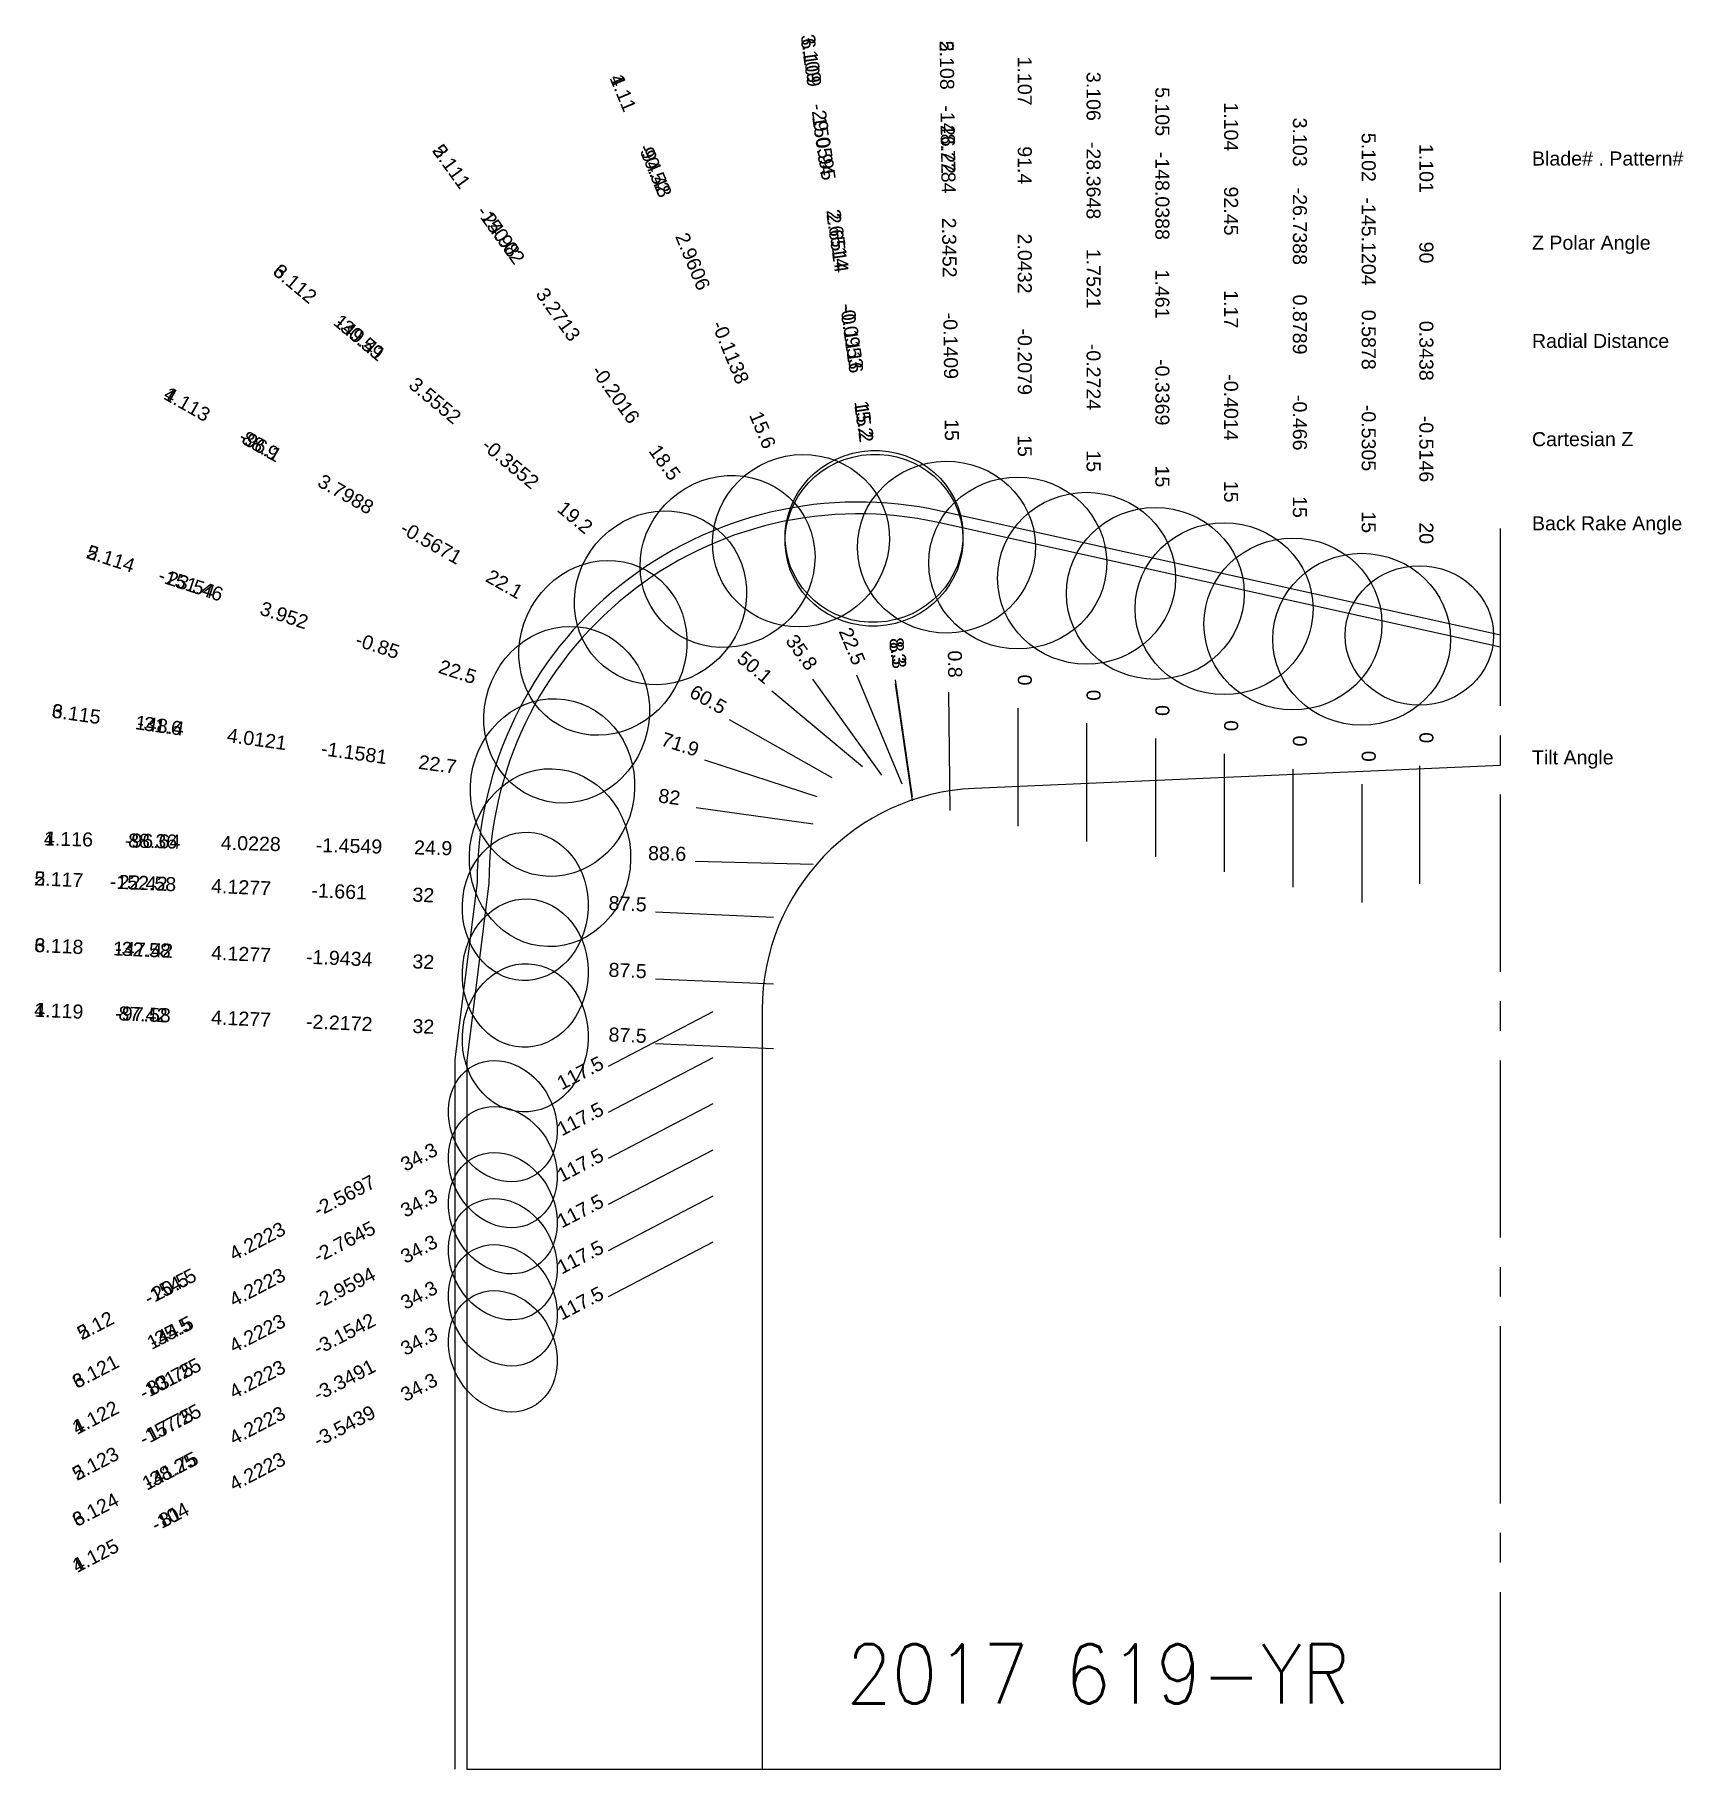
# Model space of a CAD drawing. Header units: inches. Extents: x 29.8 to 36.77, y 12.69 to 20.03.
import ezdxf
from ezdxf.enums import TextEntityAlignment as Align

# ---------------------------------------------------------------- set-up
doc = ezdxf.new("R2010")
doc.units = ezdxf.units.IN
doc.header["$MEASUREMENT"] = 0
doc.linetypes.add('CENTER2', pattern=[1.125, 0.75, -0.125, 0.125, -0.125])
for name, color, linetype in [('Blade_1', 30, 'Continuous'), ('Blade_2', 52, 'Continuous'), ('Blade_3', 92, 'Continuous'), ('Blade_4', 132, 'Continuous'), ('Blade_5', 152, 'Continuous'), ('Blade_6', 190, 'Continuous'), ('CLine', 5, 'CENTER2'), ('Text', 3, 'Continuous')]:
    doc.layers.add(name, color=color, linetype=linetype)
doc.styles.add('RomanS', font='romans')
doc.styles.get("Standard").update_dxf_attribs({"font": 'arial.ttf'})

msp = doc.modelspace()

# ---------------------------------------------------------------- linework, layer by layer
at = {"color": 8}
for p, q in [((36, 17.4864), (33.6303, 18.0118)), ((31.6688, 16.4406), (31.575, 15.6906)), ((31.575, 15.6906), (31.575, 12.6875))]:
    msp.add_line(p, q, dxfattribs=at)
for p, q in [((36, 17.4352), (33.6194, 17.963)), ((31.7188, 16.4375), (31.625, 15.6875)), ((31.625, 15.6875), (31.625, 12.6875)), ((31.625, 12.6875), (36, 12.6875))]:
    msp.add_line(p, q)
at = {"flags": 128}
msp.add_lwpolyline([(36, 16.9352), (33.7716, 16.8379, 0.401491), (32.875, 15.9013), (32.875, 12.6875)], format="xyb", dxfattribs=at)
at = {"color": 8}
msp.add_arc((33.2812, 16.4375), 1.6125, 77.5, 179.88852, dxfattribs=at)
msp.add_arc((33.2812, 16.4375), 1.5625, 77.5, 180)
at = {"layer": 'Blade_1'}
for p, q in [((33.2743, 17.3189), (33.4656, 16.857)), ((33.9568, 17.1781), (33.9568, 16.6781)), ((32.7354, 17.1302), (33.1704, 16.8838)), ((34.83, 16.9846), (34.83, 16.4846)), ((35.6562, 16.9339), (35.6562, 16.4339)), ((32.591, 16.5302), (33.0909, 16.5182)), ((32.4233, 15.7591), (32.9228, 15.7376)), ((32.2243, 15.2732), (32.6677, 15.5042)), ((32.2243, 14.6887), (32.6677, 14.9197))]:
    msp.add_line(p, q, dxfattribs=at)
for centre, major_axis, ratio in [((33.0394, 17.8862), (0.3478, 0.1441), 0.963381), ((33.9568, 17.7921), (0.3765, 0), 0.965926), ((34.83, 17.5986), (0.3765, 0), 0.965926), ((32.2012, 17.4329), (0.1856, 0.3276), 0.926588), ((35.6562, 17.4854), (0.314, 0), 0.939693), ((31.9772, 16.5451), (0.0091, 0.3764), 0.906782), ((31.8723, 15.7828), (0.0135, 0.3137), 0.84797), ((31.7777, 15.0406), (-0.1229, 0.2359), 0.825943), ((31.7777, 14.4561), (-0.1229, 0.2359), 0.825943)]:
    msp.add_ellipse(centre, major_axis=major_axis, ratio=ratio, dxfattribs=at)
at = {"layer": 'Blade_2'}
for p, q in [((33.0876, 17.3002), (33.3799, 16.8946)), ((33.6631, 17.2452), (33.6698, 16.7452)), ((32.6317, 16.9596), (33.1071, 16.8046)), ((32.4233, 16.3153), (32.9228, 16.2938)), ((32.2243, 15.6629), (32.6677, 15.8939)), ((32.2243, 15.0784), (32.6677, 15.3094))]:
    msp.add_line(p, q, dxfattribs=at)
for centre, major_axis, ratio in [((32.7287, 17.7984), (0.3055, 0.2201), 0.948192), ((33.6548, 17.8591), (0.3765, 0.0051), 0.96592), ((32.048, 17.15), (0.1167, 0.358), 0.923717), ((31.8723, 16.339), (0.0135, 0.3137), 0.84797), ((31.7777, 15.4303), (-0.1229, 0.2359), 0.825943), ((31.7777, 14.8458), (-0.1229, 0.2359), 0.825943)]:
    msp.add_ellipse(centre, major_axis=major_axis, ratio=ratio, dxfattribs=at)
at = {"layer": 'Blade_3'}
for p, q in [((32.9162, 17.2514), (33.3, 16.931)), ((33.4375, 17.2972), (33.51, 16.8025)), ((34.2479, 17.1136), (34.2479, 16.6136)), ((35.1211, 16.92), (35.1211, 16.42)), ((32.596, 16.7569), (33.0912, 16.6877)), ((32.4233, 16.0329), (32.9228, 16.0114)), ((32.2243, 15.4681), (32.6677, 15.6991)), ((32.2243, 14.8835), (32.6677, 15.1145))]:
    msp.add_line(p, q, dxfattribs=at)
for centre, major_axis, ratio in [((33.3486, 17.9047), (0.3725, 0.0545), 0.965233), ((32.4448, 17.6448), (0.2413, 0.289), 0.944435), ((34.2479, 17.7276), (0.3765, 0), 0.965926), ((35.1211, 17.534), (0.3765, 0), 0.965926), ((31.9879, 16.8419), (0.0521, 0.3729), 0.922522), ((31.8723, 16.0566), (0.0135, 0.3137), 0.847971), ((31.7777, 15.2355), (-0.1229, 0.2359), 0.825943), ((31.7777, 14.6509), (-0.1229, 0.2359), 0.825943)]:
    msp.add_ellipse(centre, major_axis=major_axis, ratio=ratio, dxfattribs=at)
at = {"layer": 'Blade_4'}
for p, q in [((33.2743, 17.3189), (33.4656, 16.857)), ((32.7354, 17.1302), (33.1704, 16.8838)), ((32.591, 16.5302), (33.0909, 16.5182)), ((32.4233, 15.7591), (32.9228, 15.7376)), ((32.2243, 15.2732), (32.6677, 15.5042)), ((32.2243, 14.6887), (32.6677, 14.9197))]:
    msp.add_line(p, q, dxfattribs=at)
for centre, major_axis, ratio in [((33.0394, 17.8862), (0.3478, 0.1441), 0.963381), ((32.2012, 17.4329), (0.1856, 0.3276), 0.926588), ((31.9772, 16.5451), (0.0091, 0.3764), 0.906782), ((31.8723, 15.7828), (0.0135, 0.3137), 0.84797), ((31.7777, 15.0406), (-0.1229, 0.2359), 0.825943), ((31.7777, 14.4561), (-0.1229, 0.2359), 0.825943)]:
    msp.add_ellipse(centre, major_axis=major_axis, ratio=ratio, dxfattribs=at)
at = {"layer": 'Blade_5'}
for p, q in [((33.0876, 17.3002), (33.3799, 16.8946)), ((33.6631, 17.2452), (33.6698, 16.7452)), ((34.539, 17.0491), (34.539, 16.5491)), ((32.6317, 16.9596), (33.1071, 16.8046)), ((35.4122, 16.8555), (35.4122, 16.3555)), ((32.4233, 16.3153), (32.9228, 16.2938)), ((32.2243, 15.6629), (32.6677, 15.8939)), ((32.2243, 15.0784), (32.6677, 15.3094))]:
    msp.add_line(p, q, dxfattribs=at)
for centre, major_axis, ratio in [((32.7287, 17.7984), (0.3055, 0.2201), 0.948192), ((33.6548, 17.8591), (0.3765, 0.0051), 0.96592), ((34.539, 17.6631), (0.3765, 0), 0.965926), ((35.4122, 17.4695), (0.3765, 0), 0.965926), ((32.048, 17.15), (0.1167, 0.358), 0.923717), ((31.8723, 16.339), (0.0135, 0.3137), 0.847971), ((31.7777, 15.4303), (-0.1229, 0.2359), 0.825943), ((31.7777, 14.8458), (-0.1229, 0.2359), 0.825943)]:
    msp.add_ellipse(centre, major_axis=major_axis, ratio=ratio, dxfattribs=at)
at = {"layer": 'Blade_6'}
for p, q in [((32.9162, 17.2514), (33.3, 16.931)), ((33.4375, 17.2809), (33.51, 16.7861)), ((32.596, 16.7569), (33.0912, 16.6877)), ((32.4233, 16.0329), (32.9228, 16.0114)), ((32.2243, 15.4681), (32.6677, 15.6991)), ((32.2243, 14.8835), (32.6677, 15.1145))]:
    msp.add_line(p, q, dxfattribs=at)
for centre, major_axis, ratio in [((33.3486, 17.8884), (0.3725, 0.0545), 0.965233), ((32.4448, 17.6448), (0.2413, 0.289), 0.944435), ((31.9879, 16.8419), (0.0521, 0.3729), 0.922522), ((31.8723, 16.0566), (0.0135, 0.3137), 0.84797), ((31.7777, 15.2355), (-0.1229, 0.2359), 0.825943), ((31.7777, 14.6509), (-0.1229, 0.2359), 0.825943)]:
    msp.add_ellipse(centre, major_axis=major_axis, ratio=ratio, dxfattribs=at)
at = {"layer": 'CLine'}
msp.add_line((36, 12.6875), (36, 18), dxfattribs=at)

# ---------------------------------------------------------------- texts
at = {"layer": 'Blade_1'}
for s, height, rotation, p in [('1.107', 0.05937, 270, (33.9568, 19.8311)), ('1.11', 0.05937, 292.49647, (32.2592, 19.77)), ('1.104', 0.05937, 270, (34.83, 19.6376)), ('90.52', 0.05937, 292.49647, (32.3955, 19.4409)), ('91.4', 0.05937, 270, (33.9568, 19.4748)), ('1.101', 0.05937, 270, (35.6562, 19.4619)), ('92.45', 0.05937, 270, (34.83, 19.2813)), ('2.9606', 0.05937, 292.49647, (32.5546, 19.0569)), ('2.0432', 0.05937, 270, (33.9568, 19.0592)), ('90', 0.05937, 270, (35.6562, 19.1057)), ('1.17', 0.05937, 270, (34.83, 18.8657)), ('-0.1138', 0.05937, 292.49647, (32.7136, 18.6729)), ('0.3438', 0.05937, 270, (35.6562, 18.69)), ('-0.2079', 0.05937, 270, (33.9568, 18.6436)), ('-0.4014', 0.05937, 270, (34.83, 18.4501)), ('1.113', 0.05937, 330.46518, (30.4272, 18.438)), ('15.6', 0.05937, 292.49647, (32.8499, 18.3438)), ('-0.5146', 0.05937, 270, (35.6562, 18.2744)), ('88.9', 0.05937, 330.46518, (30.7371, 18.2624)), ('15', 0.05937, 270, (33.9568, 18.2873)), ('3.7988', 0.05937, 330.46518, (31.0987, 18.0575)), ('15', 0.05937, 270, (34.83, 18.0938)), ('-0.5671', 0.05937, 330.46518, (31.4603, 17.8526)), ('20', 0.05937, 270, (35.6562, 17.9182)), ('22.1', 0.05937, 330.46518, (31.7703, 17.677)), ('22.5', 0.05937, 292.49647, (33.2289, 17.4286)), ('60.5', 0.05937, 330.46518, (32.6321, 17.1888)), ('0', 0.0594, 270, (33.9568, 17.2968)), ('0', 0.0594, 270, (34.83, 17.1033)), ('0', 0.0594, 270, (35.6562, 17.0526)), ('1.116', 0.05937, 358.61402, (29.9388, 16.5944)), ('88.36', 0.05937, 358.61402, (30.2949, 16.5858)), ('4.0228', 0.05937, 358.61402, (30.7104, 16.5757)), ('-1.4549', 0.05937, 358.61402, (31.1259, 16.5657)), ('24.9', 0.05937, 358.61402, (31.4821, 16.5571)), ('88.6', 0.05937, 358.61402, (32.4723, 16.5331)), ('1.119', 0.05937, 357.53396, (29.8976, 15.8678)), ('87.42', 0.05937, 357.53396, (30.2536, 15.8525)), ('4.1277', 0.05937, 357.53396, (30.6688, 15.8346)), ('-2.2172', 0.05937, 357.53396, (31.084, 15.8167)), ('32', 0.05937, 357.53396, (31.44, 15.8014)), ('87.5', 0.05937, 357.53396, (32.3046, 15.7642)), ('117.5', 0.05937, 27.5122, (32.1189, 15.2183)), ('34.3', 0.05937, 27.5122, (31.4365, 14.8629)), ('-2.9594', 0.05937, 27.5122, (31.1205, 14.6983)), ('117.5', 0.05937, 27.5122, (32.1189, 14.6338)), ('4.2223', 0.05937, 27.5122, (30.7519, 14.5063)), ('83.75', 0.05937, 27.5122, (30.3833, 14.3143)), ('34.3', 0.05937, 27.5122, (31.4365, 14.2784)), ('1.122', 0.05937, 27.5122, (30.0673, 14.1498)), ('-3.5439', 0.05937, 27.5122, (31.1205, 14.1138)), ('4.2223', 0.05937, 27.5122, (30.7519, 13.9218)), ('81', 0.05937, 27.5122, (30.3833, 13.7298)), ('1.125', 0.05937, 27.5122, (30.0673, 13.5653))]:
    msp.add_text(s, height=height, rotation=rotation, dxfattribs=at).set_placement(p, align=Align.CENTER)
at = {"layer": 'Blade_2'}
for s, rotation, p in [('2.108', 270.77269, (33.6273, 19.8979)), ('26.22', 270.77269, (33.6321, 19.5417)), ('2.111', 305.77373, (31.5367, 19.4527)), ('24.98', 305.77373, (31.745, 19.1637)), ('2.3452', 270.77269, (33.6377, 19.1261)), ('3.2713', 305.77373, (31.988, 18.8265)), ('-0.1409', 270.77269, (33.6433, 18.7105)), ('-0.2016', 305.77373, (32.2309, 18.4892)), ('15', 270.77269, (33.6481, 18.3543)), ('18.5', 305.77373, (32.4392, 18.2002)), ('2.114', 341.93979, (30.1095, 17.7821)), ('23.54', 341.93979, (30.4482, 17.6717)), ('3.952', 341.93979, (30.8433, 17.5428)), ('-0.85', 341.93979, (31.2385, 17.414)), ('35.8', 305.77373, (33.0182, 17.3966)), ('0.8', 270.77269, (33.6615, 17.3639)), ('22.5', 341.93979, (31.5772, 17.3035)), ('71.9', 341.93979, (32.5188, 16.9965)), ('2.117', 357.53396, (29.8976, 16.424)), ('22.42', 357.53396, (30.2536, 16.4087)), ('4.1277', 357.53396, (30.6688, 16.3908)), ('-1.661', 357.53396, (31.084, 16.3729)), ('32', 357.53396, (31.44, 16.3576)), ('87.5', 357.53396, (32.3046, 16.3204)), ('117.5', 27.5122, (32.1189, 15.608)), ('34.3', 27.5122, (31.4365, 15.2526)), ('-2.5697', 27.5122, (31.1205, 15.088)), ('117.5', 27.5122, (32.1189, 15.0235)), ('4.2223', 27.5122, (30.7519, 14.896)), ('20.5', 27.5122, (30.3833, 14.704)), ('34.3', 27.5122, (31.4365, 14.6681)), ('2.12', 27.5122, (30.0673, 14.5395)), ('-3.1542', 27.5122, (31.1205, 14.5035)), ('4.2223', 27.5122, (30.7519, 14.3115)), ('17.75', 27.5122, (30.3833, 14.1195)), ('2.123', 27.5122, (30.0673, 13.955))]:
    msp.add_text(s, height=0.05937, rotation=rotation, dxfattribs=at).set_placement(p, align=Align.CENTER)
at = {"layer": 'Blade_3'}
for s, height, rotation, p in [('3.109', 0.05937, 278.32908, (33.0532, 19.9222)), ('3.106', 0.05937, 270, (34.2479, 19.7666)), ('-29.0595', 0.05937, 278.32908, (33.1048, 19.5697)), ('3.103', 0.05937, 270, (35.1211, 19.573)), ('-28.3648', 0.05937, 270, (34.2479, 19.4103)), ('-26.7388', 0.05937, 270, (35.1211, 19.2167)), ('2.6514', 0.05937, 278.32908, (33.165, 19.1585)), ('1.7521', 0.05937, 270, (34.2479, 18.9947)), ('3.112', 0.05937, 320.14997, (30.8794, 18.9514)), ('-0.0953', 0.05937, 278.32908, (33.2252, 18.7472)), ('0.8789', 0.05937, 270, (35.1211, 18.8011)), ('-30.59', 0.05937, 320.14997, (31.1529, 18.7231)), ('-0.2724', 0.05937, 270, (34.2479, 18.5791)), ('3.5552', 0.05937, 320.14997, (31.472, 18.4567)), ('-0.466', 0.05937, 270, (35.1211, 18.3855)), ('15.2', 0.05937, 278.32908, (33.2769, 18.3947)), ('-0.3552', 0.05937, 320.14997, (31.7911, 18.1904)), ('15', 0.05937, 270, (34.2479, 18.2228)), ('15', 0.05937, 270, (35.1211, 18.0292)), ('19.2', 0.05937, 320.14997, (32.0646, 17.9621)), ('8.3', 0.05937, 278.32908, (33.4203, 17.4147)), ('50.1', 0.05937, 320.14997, (32.825, 17.3275)), ('0', 0.0594, 270, (34.2479, 17.2323)), ('3.115', 0.05937, 352.04203, (29.9685, 17.1242)), ('-31.6', 0.05937, 352.04203, (30.3214, 17.0749)), ('4.0121', 0.05937, 352.04203, (30.733, 17.0173)), ('-1.1581', 0.05937, 352.04203, (31.1446, 16.9598)), ('0', 0.0594, 270, (35.1211, 17.0387)), ('22.7', 0.05937, 352.04203, (31.4974, 16.9105)), ('82', 0.05937, 352.04203, (32.4784, 16.7733)), ('3.118', 0.05937, 357.53395, (29.8976, 16.1416)), ('-32.58', 0.05937, 357.53395, (30.2536, 16.1263)), ('4.1277', 0.05937, 357.53395, (30.6688, 16.1084)), ('-1.9434', 0.05937, 357.53395, (31.084, 16.0905)), ('32', 0.05937, 357.53395, (31.44, 16.0752)), ('87.5', 0.05937, 357.53395, (32.3046, 16.038)), ('117.5', 0.05937, 27.5122, (32.1189, 15.4132)), ('34.3', 0.05937, 27.5122, (31.4365, 15.0578)), ('-2.7645', 0.05937, 27.5122, (31.1205, 14.8932)), ('117.5', 0.05937, 27.5122, (32.1189, 14.8286)), ('4.2223', 0.05937, 27.5122, (30.7519, 14.7012)), ('-35.5', 0.05937, 27.5122, (30.3833, 14.5092)), ('34.3', 0.05937, 27.5122, (31.4365, 14.4732)), ('3.121', 0.05937, 27.5122, (30.0673, 14.3447)), ('-3.3491', 0.05937, 27.5122, (31.1205, 14.3086)), ('4.2223', 0.05937, 27.5122, (30.7519, 14.1166)), ('-38.25', 0.05937, 27.5122, (30.3833, 13.9246)), ('3.124', 0.05937, 27.5122, (30.0673, 13.7601))]:
    msp.add_text(s, height=height, rotation=rotation, dxfattribs=at).set_placement(p, align=Align.CENTER)
at = {"layer": 'Blade_4'}
for s, rotation, p in [('4.11', 292.49647, (32.2592, 19.77)), ('-94.48', 292.49647, (32.3955, 19.4409)), ('2.9606', 292.49647, (32.5546, 19.0569)), ('-0.1138', 292.49647, (32.7136, 18.6729)), ('4.113', 330.46518, (30.4272, 18.438)), ('15.6', 292.49647, (32.8499, 18.3438)), ('-96.1', 330.46518, (30.7371, 18.2624)), ('3.7988', 330.46518, (31.0987, 18.0575)), ('-0.5671', 330.46518, (31.4603, 17.8526)), ('22.1', 330.46518, (31.7703, 17.677)), ('22.5', 292.49647, (33.2289, 17.4286)), ('60.5', 330.46518, (32.6321, 17.1888)), ('4.116', 358.61402, (29.9388, 16.5944)), ('-96.64', 358.61402, (30.2949, 16.5858)), ('4.0228', 358.61402, (30.7104, 16.5757)), ('-1.4549', 358.61402, (31.1259, 16.5657)), ('24.9', 358.61402, (31.4821, 16.5571)), ('88.6', 358.61402, (32.4723, 16.5331)), ('4.119', 357.53396, (29.8976, 15.8678)), ('-97.58', 357.53396, (30.2536, 15.8525)), ('4.1277', 357.53396, (30.6688, 15.8346)), ('-2.2172', 357.53396, (31.084, 15.8167)), ('32', 357.53396, (31.44, 15.8014)), ('87.5', 357.53396, (32.3046, 15.7642)), ('117.5', 27.5122, (32.1189, 15.2183)), ('34.3', 27.5122, (31.4365, 14.8629)), ('-2.9594', 27.5122, (31.1205, 14.6983)), ('117.5', 27.5122, (32.1189, 14.6338)), ('4.2223', 27.5122, (30.7519, 14.5063)), ('-101.25', 27.5122, (30.3833, 14.3143)), ('34.3', 27.5122, (31.4365, 14.2784)), ('4.122', 27.5122, (30.0673, 14.1498)), ('-3.5439', 27.5122, (31.1205, 14.1138)), ('4.2223', 27.5122, (30.7519, 13.9218)), ('-104', 27.5122, (30.3833, 13.7298)), ('4.125', 27.5122, (30.0673, 13.5653))]:
    msp.add_text(s, height=0.05937, rotation=rotation, dxfattribs=at).set_placement(p, align=Align.CENTER)
at = {"layer": 'Blade_5'}
for s, height, rotation, p in [('5.108', 0.05937, 270.7727, (33.6273, 19.8979)), ('5.105', 0.05937, 270, (34.539, 19.7021)), ('-148.7784', 0.05937, 270.7727, (33.6321, 19.5417)), ('5.102', 0.05937, 270, (35.4122, 19.5085)), ('5.111', 0.05937, 305.77373, (31.5367, 19.4527)), ('-148.0388', 0.05937, 270, (34.539, 19.3458)), ('-145.1204', 0.05937, 270, (35.4122, 19.1522)), ('-150.02', 0.05937, 305.77373, (31.745, 19.1637)), ('2.3452', 0.05937, 270.7727, (33.6377, 19.1261)), ('1.461', 0.05937, 270, (34.539, 18.9302)), ('3.2713', 0.05937, 305.77373, (31.988, 18.8265)), ('-0.1409', 0.05937, 270.7727, (33.6433, 18.7105)), ('0.5878', 0.05937, 270, (35.4122, 18.7366)), ('-0.3369', 0.05937, 270, (34.539, 18.5146)), ('-0.2016', 0.05937, 305.77373, (32.2309, 18.4892)), ('-0.5305', 0.05937, 270, (35.4122, 18.321)), ('15', 0.05937, 270.7727, (33.6481, 18.3543)), ('18.5', 0.05937, 305.77373, (32.4392, 18.2002)), ('15', 0.05937, 270, (34.539, 18.1583)), ('15', 0.05937, 270, (35.4122, 17.9647)), ('5.114', 0.05937, 341.93979, (30.1095, 17.7821)), ('-151.46', 0.05937, 341.93979, (30.4482, 17.6717)), ('3.952', 0.05937, 341.93979, (30.8433, 17.5428)), ('-0.85', 0.05937, 341.93979, (31.2385, 17.414)), ('35.8', 0.05937, 305.77373, (33.0182, 17.3966)), ('0.8', 0.05937, 270.7727, (33.6615, 17.3639)), ('22.5', 0.05937, 341.93979, (31.5772, 17.3035)), ('0', 0.0594, 270, (34.539, 17.1678)), ('71.9', 0.05937, 341.93979, (32.5188, 16.9965)), ('0', 0.0594, 270, (35.4122, 16.9742)), ('5.117', 0.05937, 357.53395, (29.8976, 16.424)), ('-152.58', 0.05937, 357.53395, (30.2536, 16.4087)), ('4.1277', 0.05937, 357.53395, (30.6688, 16.3908)), ('-1.661', 0.05937, 357.53395, (31.084, 16.3729)), ('32', 0.05937, 357.53395, (31.44, 16.3576)), ('87.5', 0.05937, 357.53395, (32.3046, 16.3204)), ('117.5', 0.05937, 27.5122, (32.1189, 15.608)), ('34.3', 0.05937, 27.5122, (31.4365, 15.2526)), ('-2.5697', 0.05937, 27.5122, (31.1205, 15.088)), ('117.5', 0.05937, 27.5122, (32.1189, 15.0235)), ('4.2223', 0.05937, 27.5122, (30.7519, 14.896)), ('-154.5', 0.05937, 27.5122, (30.3833, 14.704)), ('34.3', 0.05937, 27.5122, (31.4365, 14.6681)), ('5.12', 0.05937, 27.5122, (30.0673, 14.5395)), ('-3.1542', 0.05937, 27.5122, (31.1205, 14.5035)), ('4.2223', 0.05937, 27.5122, (30.7519, 14.3115)), ('-157.25', 0.05937, 27.5122, (30.3833, 14.1195)), ('5.123', 0.05937, 27.5122, (30.0673, 13.955))]:
    msp.add_text(s, height=height, rotation=rotation, dxfattribs=at).set_placement(p, align=Align.CENTER)
at = {"layer": 'Blade_6'}
for s, rotation, p in [('6.109', 278.32907, (33.0532, 19.9059)), ('150.94', 278.32907, (33.1048, 19.5534)), ('2.6514', 278.32907, (33.165, 19.1422)), ('6.112', 320.14997, (30.8794, 18.9514)), ('-0.1116', 278.32907, (33.2252, 18.7309)), ('149.41', 320.14997, (31.1529, 18.7231)), ('3.5552', 320.14997, (31.472, 18.4567)), ('15.2', 278.32907, (33.2768, 18.3784)), ('-0.3552', 320.14997, (31.7911, 18.1904)), ('19.2', 320.14997, (32.0646, 17.9621)), ('50.1', 320.14997, (32.825, 17.3275)), ('8.3', 278.32907, (33.4203, 17.3984)), ('6.115', 352.04202, (29.9685, 17.1242)), ('148.4', 352.04202, (30.3214, 17.0749)), ('4.0121', 352.04202, (30.733, 17.0173)), ('-1.1581', 352.04202, (31.1446, 16.9598)), ('22.7', 352.04202, (31.4974, 16.9105)), ('82', 352.04202, (32.4784, 16.7733)), ('6.118', 357.53396, (29.8976, 16.1416)), ('147.42', 357.53396, (30.2536, 16.1263)), ('4.1277', 357.53396, (30.6688, 16.1084)), ('-1.9434', 357.53396, (31.084, 16.0905)), ('32', 357.53396, (31.44, 16.0752)), ('87.5', 357.53396, (32.3046, 16.038)), ('117.5', 27.5122, (32.1189, 15.4132)), ('34.3', 27.5122, (31.4365, 15.0578)), ('-2.7645', 27.5122, (31.1205, 14.8932)), ('117.5', 27.5122, (32.1189, 14.8286)), ('4.2223', 27.5122, (30.7519, 14.7012)), ('144.5', 27.5122, (30.3833, 14.5092)), ('34.3', 27.5122, (31.4365, 14.4732)), ('6.121', 27.5122, (30.0673, 14.3447)), ('-3.3491', 27.5122, (31.1205, 14.3086)), ('4.2223', 27.5122, (30.7519, 14.1166)), ('141.75', 27.5122, (30.3833, 13.9246)), ('6.124', 27.5122, (30.0673, 13.7601))]:
    msp.add_text(s, height=0.05937, rotation=rotation, dxfattribs=at).set_placement(p, align=Align.CENTER)
for s, height, p in [('Blade# . Pattern#', 0.059375, (36.1328, 19.5036)), ('Z Polar Angle', 0.059375, (36.1328, 19.1474)), ('Radial Distance', 0.059375, (36.1328, 18.7317)), ('Cartesian Z', 0.059375, (36.1328, 18.3161)), ('Back Rake Angle', 0.059375, (36.1328, 17.9599)), ('Tilt Angle', 0.05937, (36.1328, 16.9694))]:
    msp.add_text(s, height=height, dxfattribs=at).set_placement(p, align=Align.MIDDLE_LEFT)
at = {"layer": 'Text', "style": 'RomanS', "width": 0.9}
msp.add_text('2017 619-YR', height=0.25, dxfattribs=at).set_placement((33.2309, 12.9666))

doc.saveas('drawing.dxf')
